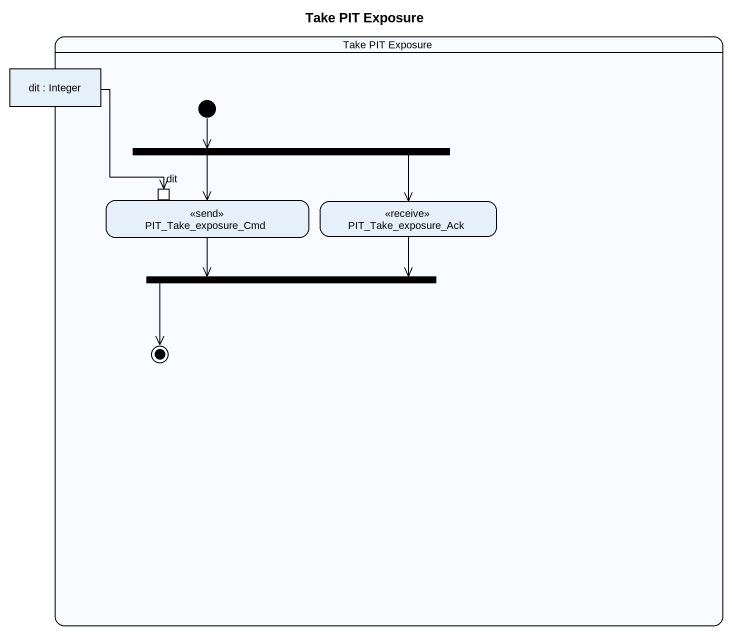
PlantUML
@startuml
title Take PIT Exposure
hide empty description
state "Take PIT Exposure" as Take_PIT_Exposure {
  state "dit : Integer" as dit <<object>>
  state fork1 <<fork>>
  state PIT_Take_exposure_Cmd <<send>> {
    state "dit" as dit_2 <<inputPin>>
  }
  state PIT_Take_exposure_Ack <<receive>>
  state fork2 <<join>>
  [*] -right-> fork1
  fork2 -left-> [*]
}
dit --> dit_2
fork1 --> PIT_Take_exposure_Cmd
fork1 -right-> PIT_Take_exposure_Ack
PIT_Take_exposure_Cmd --> fork2
PIT_Take_exposure_Ack -left-> fork2
@enduml
